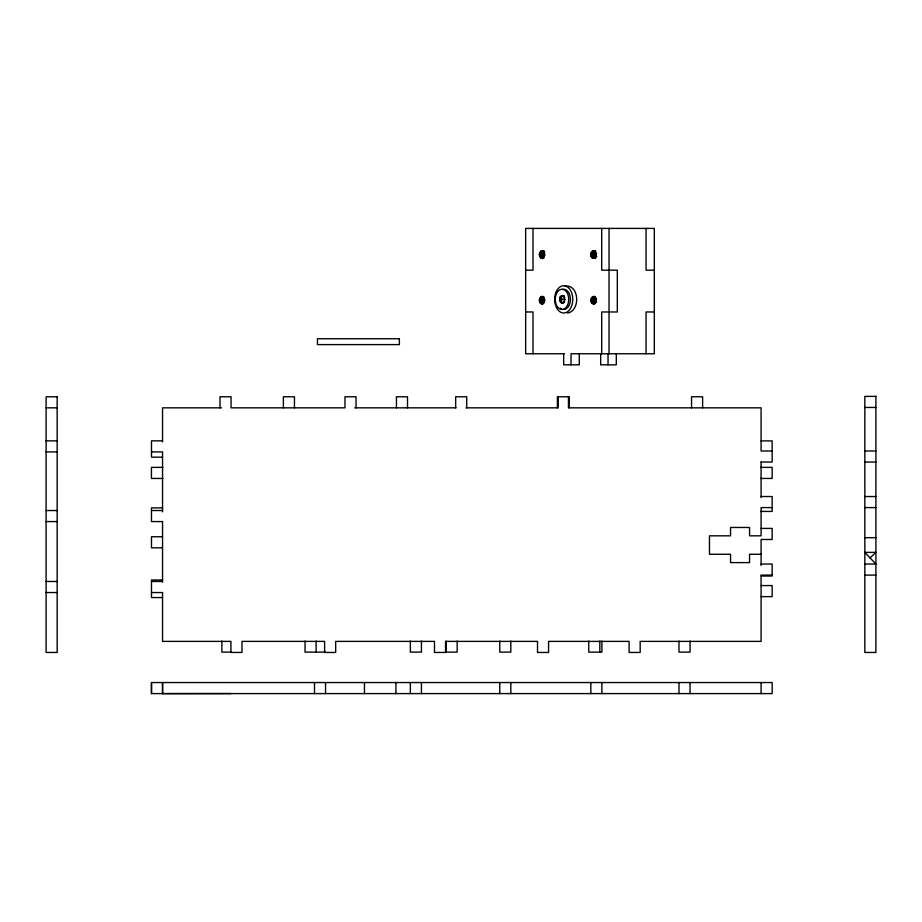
<?xml version="1.0" encoding="UTF-8"?>
<svg xmlns="http://www.w3.org/2000/svg" width="922" height="922" viewBox="0 0 922 922"><rect width="100%" height="100%" fill="white"/><g stroke="black" fill="none" stroke-linecap="round" stroke-linejoin="round"><path stroke-width="1.38" d="M151.485 682.545L151.485 693.598L772.152 693.598L772.152 682.545L151.485 682.545L151.485 693.598M593.077 250.899C596.741 251.141 596.603 258.437 592.811 258.206C588.939 256.385 591.048 248.859 595.831 250.899M539.301 254.576C545.363 240.792 545.363 268.36 539.301 254.576L544.81 254.576M539.301 300.295C545.363 286.512 545.363 314.079 539.301 300.295L544.81 300.295M590.818 300.295C596.868 286.512 596.868 314.079 590.818 300.295L596.315 300.295M870.057 557.902L875.9 552.347L864.836 552.405L875.9 564.045L864.836 564.045M565.163 286.2C579.373 283.976 580.71 311.048 567.514 313.019M541.122 251.015L543.876 251.015M592.454 251.107L595.197 251.107M540.534 251.383L544.66 251.383M591.878 251.545L594.632 251.545M540.027 251.971L544.153 251.971M591.405 252.179L595.531 252.179M539.635 252.732L543.761 252.732M591.048 252.985L596.557 252.985M539.382 253.631L544.89 253.631M590.852 253.907L596.361 253.907M590.818 254.864L596.327 254.864M539.382 255.532L544.89 255.532M590.956 255.809L596.453 255.809M539.635 256.42L543.761 256.42M591.244 256.662L596.753 256.662M540.027 257.192L544.153 257.192M591.67 257.376L595.796 257.376M540.534 257.768L543.288 257.768M592.201 257.906L594.955 257.906M541.122 258.137L543.876 258.137M592.811 258.206L595.566 258.206M525.655 270.181L533.008 270.181L533.008 228.402M654.32 270.181L646.068 270.181L646.068 228.402M561.498 295.847L564.252 295.847M541.122 296.734L543.876 296.734M592.627 296.734L595.382 296.734M540.534 297.103L543.288 297.103M592.039 297.103L594.794 297.103M540.027 297.691L544.153 297.691M591.532 297.691L595.658 297.691M539.635 298.451L543.761 298.451M591.14 298.451L596.649 298.451M539.382 299.35L544.89 299.35M559.815 299.373L565.313 299.373M590.898 299.35L596.396 299.35M539.382 301.252L544.89 301.252M590.898 301.252L596.396 301.252M539.635 302.139L543.761 302.139M591.14 302.139L596.649 302.139M540.027 302.912L544.153 302.912M591.532 302.912L595.658 302.912M540.534 303.488L543.288 303.488M592.039 303.488L594.794 303.488M525.655 311.97L533.008 311.97L533.008 353.76M654.32 311.97L646.068 311.97L646.068 353.76M564.276 353.76L525.655 353.76L525.655 228.402L654.32 228.402L654.32 353.76L571.029 353.76L571.029 364.824M864.836 407.455L875.9 407.455M46.1 407.835L57.164 407.835M221.522 407.835L162.549 407.835L162.549 441.845M354.786 407.835L456.044 407.835M466.036 407.835L558.167 407.835L558.167 396.771M46.1 440.854L57.164 440.854M162.549 440.854L151.485 440.854L151.485 457.162L162.549 457.162M761.088 440.9L772.152 440.9L772.152 462.049L761.088 462.049M772.152 450.985L761.088 450.985L761.088 407.835L568.459 407.835L568.459 396.771M864.836 450.985L875.9 450.985M46.1 451.907L57.164 451.907M151.485 451.907L162.549 451.907L162.549 511.825M864.836 462.049L875.9 462.049M162.952 467.373L151.439 467.373L151.439 478.437L162.952 478.437M760.627 467.373L772.152 467.373L772.152 478.437L760.627 478.437M761.088 496.532L772.152 496.532L772.152 511.422L761.088 511.422M864.836 496.532L875.9 496.532M772.152 507.596L761.088 507.596L761.088 535.82L749.563 535.82L749.563 527.476L730.547 527.476L730.547 535.82L709.467 535.82L709.467 554.26L730.547 554.26L730.547 562.604L749.563 562.604L749.563 554.26L761.088 554.26M864.836 507.596L875.9 507.596M162.549 507.895L151.485 507.895L151.485 521.575L162.549 521.575M46.1 510.523L57.164 510.523M151.485 510.523L162.549 510.523M46.1 521.575L57.164 521.575M761.088 528.421L772.152 528.421L772.152 539.485L761.088 539.485L761.088 565.417M162.549 536.754L151.485 536.754L151.485 547.818L162.549 547.818M864.836 537.676L875.9 537.676M761.088 564.045L772.152 564.045L772.152 576.031L761.088 576.031M772.152 575.109L761.088 575.109L761.088 641.389L640.168 641.389L640.168 652.453L629.104 652.453L629.104 641.389L548.578 641.389L548.578 652.453L537.514 652.453L537.514 641.389L445.545 641.389L445.545 652.453L434.493 652.453L434.493 641.389L335.677 641.389L335.677 652.453L324.613 652.453L324.613 641.389L241.967 641.389L241.967 652.453L230.915 652.453L230.915 641.389L162.549 641.389L162.549 592.546L151.485 592.546M864.836 575.109L875.9 575.109M162.549 580.007L151.485 580.007L151.485 597.56L162.549 597.56M46.1 581.482L57.164 581.482M151.485 581.482L162.549 581.482M761.088 585.574L772.152 585.574L772.152 596.638L761.088 596.638M46.1 592.546L57.164 592.546M231.549 652.119L221.868 652.119L221.868 641.055M325.547 652.119L305.044 652.119L305.044 641.055M162.549 693.598L162.549 682.545L162.549 693.598L230.915 693.54M761.088 461.922L761.088 497.511M761.088 682.545L761.088 693.598M702.622 407.835L702.622 396.771L691.558 396.771L691.558 407.835M690.059 641.055L690.059 652.119L678.995 652.119L678.995 641.055M690.059 682.545L690.059 693.598M678.995 682.545L678.995 693.598M616.299 353.76L616.299 364.824L600.683 364.824L600.683 353.76M609.05 228.402L609.05 353.76M608.047 353.76L608.047 364.824M601.905 641.055L601.905 652.119L588.755 652.119L588.755 641.055M601.905 682.545L601.905 693.598M601.697 228.402L601.697 270.181L617.314 270.181L617.314 311.97L601.697 311.97L601.697 353.76M599.819 641.055L599.819 652.119M590.841 682.545L590.841 693.598M579.293 353.76L579.293 364.824L563.676 364.824L563.676 353.76M569.231 407.835L569.231 396.771L557.395 396.771L557.395 407.835M510.823 641.055L510.823 652.119L499.77 652.119L499.77 641.055M510.823 682.545L510.823 693.598M499.77 682.545L499.77 693.598M466.716 407.835L466.716 396.771L455.652 396.771L455.652 407.835M457.162 641.055L457.162 652.119L446.11 652.119L446.11 641.055M421.423 641.055L421.423 652.119L410.359 652.119L410.359 641.055M421.423 682.545L421.423 693.598M410.359 682.545L410.359 693.598M407.501 407.835L407.501 396.771L396.437 396.771L396.437 407.835M395.93 682.545L395.93 693.598M364.467 682.545L364.467 693.598M356.042 407.835L356.042 396.771L344.978 396.771L344.978 407.835L231.065 407.835L231.065 396.771L220.012 396.771L220.012 407.835M325.547 682.545L325.547 693.598M316.108 641.055L316.108 652.119M314.494 682.545L314.494 693.598M294.452 407.835L294.452 396.771L283.388 396.771L283.388 407.835M162.549 521.518L162.549 582.197M561.821 302.912A13.646 9.07 90 0 1 561.821 295.847M561.959 309.17A10.142 6.742 90 0 1 560.334 308.155M561.959 289.589A10.142 6.742 90 0 1 570.395 298.06A10.142 6.742 90 0 1 563.711 309.515M562.72 303.061A3.688 2.455 90 0 1 560.553 297.564A3.688 2.455 90 0 1 564.794 297.495M564.829 301.183A3.688 2.455 90 0 1 564.437 301.955M563.941 302.554A3.688 2.455 90 0 1 563.354 302.935M399.376 338.743L317.433 338.743L317.433 344.598L399.376 344.598L399.376 338.743M875.9 396.391L864.836 396.391L864.836 652.453L875.9 652.453L875.9 396.391M57.164 396.771L46.1 396.771L46.1 652.453L57.164 652.453L57.164 396.771M555.851 292.562A13.646 9.07 90 0 0 563.711 313.019A13.646 9.07 90 0 0 571.571 292.562A13.646 9.07 90 0 0 555.851 292.562M556.162 294.314A10.142 6.742 90 0 0 562.005 309.515A10.142 6.742 90 0 0 567.837 294.314A10.142 6.742 90 0 0 556.162 294.314M560.242 296.803A3.688 2.455 90 0 0 561.394 302.946A3.688 2.455 90 0 0 564.368 298.382A3.688 2.455 90 0 0 560.242 296.803"/></g></svg>
